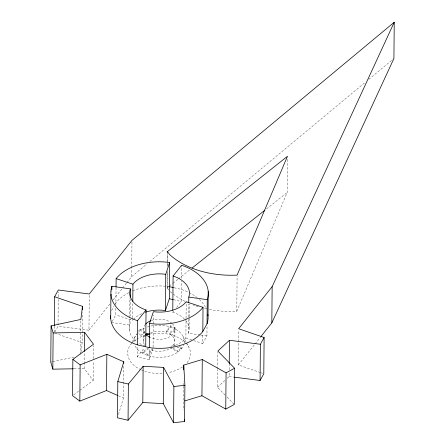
<?xml version="1.0" encoding="UTF-8"?>
<svg xmlns="http://www.w3.org/2000/svg" width="445" height="445" viewBox="0 0 445 445"><rect width="100%" height="100%" fill="white"/><g stroke="black" fill="none" stroke-linecap="round" stroke-linejoin="round"><path stroke-width="0.33" stroke-dasharray="2.23 1.67" d="M54.296 332.304L54.351 326.152M58.028 324.878L58.251 299.58M58.273 296.848L58.312 292.065M80.573 354.298L80.868 320.116M80.973 352.223L82.141 342.578L82.403 312.496M79.794 390.31L93.183 380.492L84.328 368.594L84.361 364.494M84.366 363.81L84.467 352.19M54.913 331.864L58.017 326.241L88.961 330.223L89.273 294.679M93.183 380.492L93.35 361.346M93.378 358.614L93.489 345.626M111.806 295.953L111.856 290.429M112.223 321.346L115.806 314.865L115.861 308.157M115.884 305.47L116.039 287.603M118.481 414.529L123.46 398.047L123.743 365.234M129.428 330.084L129.534 318.464M129.54 317.78L129.712 297.955M136.07 341.143A29.871 19.118 0.5 0 1 130.029 325.111L130.085 318.959M130.107 316.223L130.257 299.135M126.92 282.569L131.664 276.612L131.737 268.407M131.742 267.723L131.97 241.746M132.643 318.37L132.627 320.417L115.806 314.865M132.649 317.685L132.771 303.329M152.869 348.541L149.192 359.682L137.194 356.912L137.288 346.177M145.126 331.942L140.448 329.228L140.436 330.435L138.579 332.159M148.658 347.517L142.356 351.973L142.344 353.18L147.762 355.588A25.154 16.098 0.5 0 0 177.867 352.14L181.577 348.696A25.154 16.098 0.5 0 0 183.757 344.742M143.451 341.749L143.557 329.673M144.208 344.335A15.72 10.063 0.5 0 1 145.131 336.659L145.142 335.452L138.673 333.316M147.773 354.376L147.762 355.588L152.034 350.226L152.045 349.019L147.773 354.376L142.356 351.973M149.192 359.682L149.292 348.274M153.091 347.206L153.375 315.071M150.571 332.81A15.72 10.063 0.5 0 1 166.269 332.354L166.28 331.147L170.546 325.784L175.964 328.188L175.953 329.395A25.154 16.098 0.5 0 1 184.186 342.962M168.711 289.962L167.047 287.909L167.175 272.868M167.231 266.716L167.259 263.301M167.264 262.617L167.348 253.044M167.47 288.432L167.62 271.344M167.67 265.187L167.776 253.567M175.119 345.348L173.177 344.708L173.166 345.915A15.72 10.063 0.5 0 0 169.651 333.856L169.662 332.649L175.964 328.188M170.546 325.784L170.535 326.992L166.269 332.354M200.1 334.94L188.48 333.311A29.871 19.118 0.5 0 0 172.777 312.234L172.788 310.866M174.846 340.831L174.952 328.749M179.001 346.633L181.588 347.484L177.878 350.933L177.867 352.14L170.847 348.073A15.72 10.063 0.5 0 1 152.034 350.226M176.62 307.406L181.321 301.51L181.499 281.151M181.521 278.392L181.632 265.281M181.588 347.484L181.577 348.696L177.049 347.2M183.568 386.282L183.44 401.323L183.935 410.062M183.574 385.598L183.613 381.499M175.558 345.314A29.871 19.118 0.5 0 0 185.888 338.005L186.055 318.865M186.06 318.181L186.205 301.771M188.48 333.311L188.619 317.585M188.624 316.907L188.736 303.913M189.081 328.338L189.297 303.729M193.647 340.57L202.709 343.557L202.792 333.494M202.709 343.557L206.936 335.903L207.031 325.167M225.181 395.138L217.527 387.284L217.683 369.506M217.688 368.827L217.833 352.418M227.111 378.384L229.125 376.509L229.164 372.404M229.186 369.673L229.236 364.199M209.356 309.447A74.154 47.465 0.5 0 0 236.79 311.322L237.102 275.772M260.531 372.621L238.314 364.967L238.514 342.411M238.52 341.727L238.62 330.107M236.79 311.322L287.153 192.518L287.448 159.021M111.678 310.443L113.959 306.321M115.261 303.963L115.911 302.789A48.733 31.195 0.5 0 1 128.894 292.632M88.961 330.223L110.099 303.69M113.119 299.897L122.175 288.527M122.609 287.982L126.491 283.109M137.194 356.912L144.453 347.795M172.777 312.234L173.633 311.161M238.314 364.967L254.646 344.469M255.074 343.929L260.659 336.915M138.59 330.952L140.448 329.228M170.858 346.866L173.177 344.708M217.527 387.284L225.092 380.253M131.664 276.612L147.156 263.724M149.826 261.504L365.606 82.025M368.81 79.36L393.38 58.924M167.047 287.909L168.677 286.613M169.217 286.185L172.482 283.593M173.022 283.165L177.917 279.276M178.456 278.848L189.87 269.781M266.499 208.922L287.153 192.518M73.659 394.81L79.238 390.716M148.647 348.724L142.344 353.18A25.154 16.098 0.5 0 1 134.724 345.009M169.651 333.856L175.953 329.395L170.535 326.992A25.154 16.098 0.5 0 0 146.666 327.247M50.775 362.108L52.126 361.813M52.805 361.668L74.465 356.985M74.054 368.783L84.328 368.594M229.125 376.509L233.942 377.126M111.573 322.525L130.029 325.111M200.784 335.035L206.936 335.903M174.09 287.743L181.427 289.434A48.733 31.195 0.5 0 1 188.441 292.254M173.322 299.663L181.321 301.51M185.888 338.005L193.002 340.353M145.131 336.659L136.726 333.884L131.014 344.107A31.439 20.125 0.5 0 0 127.648 354.287L129.156 359.46A31.439 20.125 0.5 0 0 140.965 369.739M261.187 372.843L262.494 373.294M54.941 333.21L82.141 342.578M166.28 331.147L169.662 332.649M118.442 395.822L123.46 398.047M173.2 348.218L177.878 350.933M145.114 333.149L140.436 330.435A25.154 16.098 0.5 0 1 145.42 327.726M227.095 397.101L234.27 404.461M183.062 336.414L188.93 347.272M172.426 323.788A15.72 10.063 0.5 0 1 170.24 336.464A15.72 10.063 0.5 0 1 150.371 337.466M145.259 333.722A15.72 10.063 0.5 0 1 145.237 324.583M151.256 320.506A15.72 10.063 0.5 0 1 171.965 323.354M132.76 290.858A48.733 31.195 0.5 0 1 168.777 286.574M189.042 292.549A48.733 31.195 0.5 0 1 197.196 297.666M199.249 299.418A48.733 31.195 0.5 0 1 206.252 308.886M174.963 345.554A29.871 19.118 0.5 0 1 171.826 346.622M145.109 345.976A29.871 19.118 0.5 0 1 138.173 342.644M133.45 319.449A29.871 19.118 0.5 0 1 141.671 313.664M187.078 362.625A31.439 20.125 0.5 0 0 189.809 357.68L190.438 352.446A31.439 20.125 0.5 0 0 185.871 343.012M182.439 366.93A31.439 20.125 0.5 0 1 168.8 372.548M162.091 373.411A31.439 20.125 0.5 0 1 144.809 371.236M143.501 370.78A31.439 20.125 0.5 0 1 141.582 370.012M131.792 343.19A31.439 20.125 0.5 0 1 135.653 339.802M136.671 339.112A31.439 20.125 0.5 0 1 145.47 335.141M149.937 334.056A31.439 20.125 0.5 0 1 185.387 342.517M134.034 342.027A25.154 16.098 0.5 0 1 136.315 334.418M206.697 308.902A74.154 47.465 0.5 0 1 203.426 308.129M198.309 306.688A74.154 47.465 0.5 0 1 193.035 304.886M184.953 301.371A74.154 47.465 0.5 0 1 172.443 293.466M171.937 293.055A74.154 47.465 0.5 0 1 169.539 290.98"/><path stroke-width="0.67" d="M261.087 336.376L271.828 322.892L393.914 58.484L394.226 22.25L131.981 240.378L89.278 293.995L58.334 290.012L54.607 296.754L82.453 306.344L80.873 319.432L51.086 325.874L50.775 362.108L52.827 369.166L73.369 368.794M52.827 369.166L53.144 332.932L51.086 325.874M54.357 325.467L54.607 296.754M53.144 332.932L84.639 332.365L93.5 344.258L72.858 359.393L72.541 395.627L79.827 401.112L106.533 390.532L117.819 395.544M79.827 401.112L80.145 364.878L72.858 359.393M82.425 309.764L82.453 306.344M84.472 351.505L84.639 332.365M106.533 390.532L106.85 354.303L80.145 364.878M110.699 318.559L110.911 294.406M111.862 289.74L111.89 286.291L130.346 288.877A29.871 19.118 0.5 0 0 146.049 309.959L145.732 346.188M116.05 286.914L116.123 278.631A48.733 31.195 0.5 0 1 169.64 262.511L169.322 298.74L165.423 310.538A29.871 19.118 0.5 0 0 145.398 312.201M106.85 354.303L123.777 361.813L117.803 381.593L117.486 417.827L128.054 420.264L142.812 402.514L143.129 366.28L163.582 367.398L173.884 386.516L173.572 422.75L184.58 421.487L184.898 385.259L183.752 365.089L202.264 359.516L226.077 372.854L234.587 368.232L217.844 351.049L229.442 340.275L260.392 344.258L264.113 337.51L238.631 328.738L272.145 286.658L394.226 22.25M123.766 363.181L123.777 361.813M128.054 420.264L128.371 384.029L143.129 366.28M130.274 297.082L130.346 288.877M132.794 301.276L132.938 284.188L116.123 278.631M207.876 314.465A48.733 31.195 0.5 0 1 207.042 323.821L202.814 331.481A48.733 31.195 0.5 0 1 149.297 347.606L137.299 344.836L137.511 320.684A48.733 31.195 0.5 0 1 111.89 286.291M146.283 333.828L147.451 334.507L147.462 333.299L145.61 335.024M149.297 347.606L149.509 323.448L153.403 311.656A29.871 19.118 0.5 0 0 186.205 301.771L203.026 307.328L202.814 331.481M173.572 422.75L163.265 403.632L163.582 367.398M165.423 310.538L165.74 274.304L169.64 262.511M172.793 310.182L173.094 276L181.632 265.281A48.733 31.195 0.5 0 1 207.253 299.669L207.042 323.821M183.713 369.878L183.752 365.089M188.747 302.55L188.797 297.082A29.871 19.118 0.5 0 0 173.094 276M234.587 368.232L234.27 404.461L225.76 409.083L201.947 395.744L202.264 359.516M208.021 315.711L208.232 291.553M225.76 409.083L226.077 372.854M229.242 363.521L229.442 340.275M234.626 377.215L260.075 380.486L260.392 344.258M264.113 337.51L263.796 373.744L260.075 380.486M271.828 322.892L272.145 286.658M137.511 320.684L146.049 309.959M192.045 268.057L264.87 210.218M184.758 400.923L201.947 395.744M173.884 386.516L184.898 385.259M142.812 402.514L163.265 403.632M188.797 297.082L207.253 299.669M169.428 286.663L173.428 287.587M169.322 298.74L173.322 299.663M117.803 381.593L128.371 384.029M167.787 252.198L167.025 251.948L287.47 156.29L237.107 275.088A74.154 47.465 0.5 0 1 169.857 254.746L167.364 251.681M184.469 419.474L184.58 421.487M149.809 337.204A15.72 10.063 0.5 0 1 146.082 334.634M145.626 324.127A15.72 10.063 0.5 0 1 150.677 320.734M147.451 334.507A15.72 10.063 0.5 0 1 149.459 333.316M132.938 284.188A29.871 19.118 0.5 0 1 165.74 274.304M137.299 344.836A48.733 31.195 0.5 0 1 110.655 315.844M203.026 307.328A48.733 31.195 0.5 0 1 149.509 323.448M146.094 334.957A31.439 20.125 0.5 0 1 149.286 334.184"/></g></svg>
